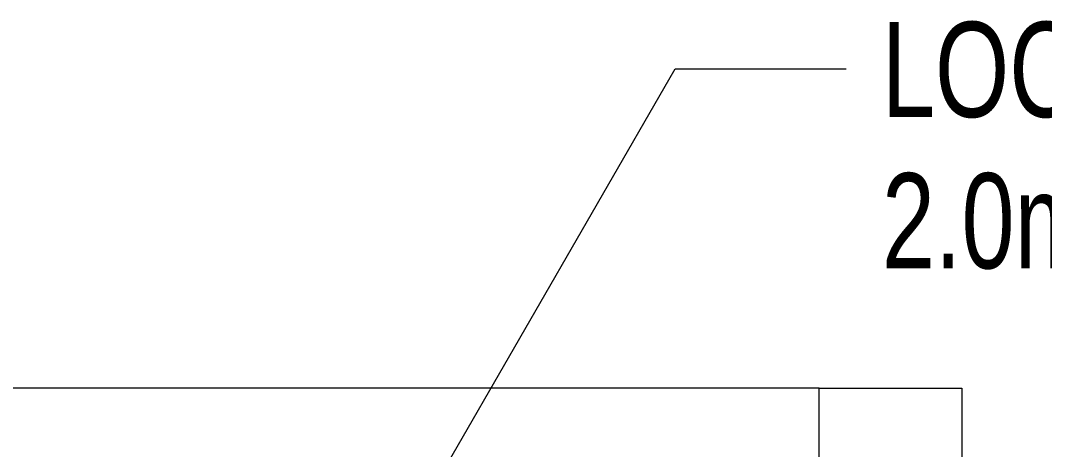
# Model space of a CAD drawing. Header units: millimetres. Extents: x 2 to 278, y 1 to 215.
# Drawn here: x 52.44 to 75.23, y 122.73 to 132.27 of the extents above; entities that cross this region are included whole.
import ezdxf

# ---------------------------------------------------------------- set-up
doc = ezdxf.new("R2010")
doc.units = ezdxf.units.MM
doc.styles.add('SLDTEXTSTYLE0', font='TXT', dxfattribs={"width": 0.75})
doc.dimstyles.new('SLDDIMSTYLE3', dxfattribs={"dimtxt": 2.116667, "dimasz": 3.175, "dimexe": 0, "dimexo": 0.0625, "dimgap": 0.529167, "dimtad": 0, "dimtih": 1, "dimtoh": 1, "dimdec": 1, "dimlfac": 2, "dimrnd": 1e-09, "dimzin": 12, "dimdsep": 46, "dimtxsty": 'SLDTEXTSTYLE0', "dimsah": 1, "dimcen": 0, "dimadec": 0, "dimazin": 3, "dimtfac": 1, "dimtdec": 1, "dimtofl": 0, "dimtmove": 0, "dimatfit": 3, "dimfxl": 1, "dimfrac": 2, "dimtolj": 1, "dimtzin": 12, "dimarcsym": 0})

# ---------------------------------------------------------------- blocks, each defined once
blk = doc.blocks.new('_D_9')
at = {"color": 7, "linetype": 'Continuous', "lineweight": 0}
for p, q in [((57.851, 115.322), (67.011, 131.189)), ((67.011, 131.189), (70.821, 131.189))]:
    blk.add_line(p, q, dxfattribs=at)
at = {"color": 7, "linetype": 'Continuous', "lineweight": 18}
blk.add_solid([(57.851, 115.322), (59.878, 117.818), (58.998, 118.326)], dxfattribs=at)
at = {"color": 7, "linetype": 'Continuous', "lineweight": 18, "char_height": 2.11667, "attachment_point": 1, "style": 'SLDTEXTSTYLE0'}
for s, insert in [('LOCKING PLATE SCREW', (71.615, 132.236)), ('2.0mm [5/64in] HEX', (71.615, 128.872))]:
    blk.add_mtext(s, dxfattribs=dict(at, insert=insert))

msp = doc.modelspace()

# ---------------------------------------------------------------- linework, layer by layer
at = {"color": 7, "linetype": 'Continuous', "lineweight": 18}
for p, q in [((70.219, 124.093), (44.07, 124.093)), ((70.219, 116.6), (70.219, 124.093)), ((70.219, 124.093), (73.394, 124.093)), ((73.394, 124.093), (73.394, 116.6))]:
    msp.add_line(p, q, dxfattribs=at)

# ---------------------------------------------------------------- dimensions: what is measured, and where the dimension line sits
dim = msp.add_diameter_dim_2p(p1=(56.426, 112.854), p2=(57.851, 115.322), text='LOCKING PLATE SCREW\\P2.0mm [5/64in] HEX', dimstyle='SLDDIMSTYLE3', override={"dimpost": '<>'}, dxfattribs=at)
dim.commit()
dim.dimension.update_dxf_attribs({"geometry": '_D_9', "text_midpoint": (87.557, 131.189), "dimtype": 163})

doc.saveas('drawing.dxf')
